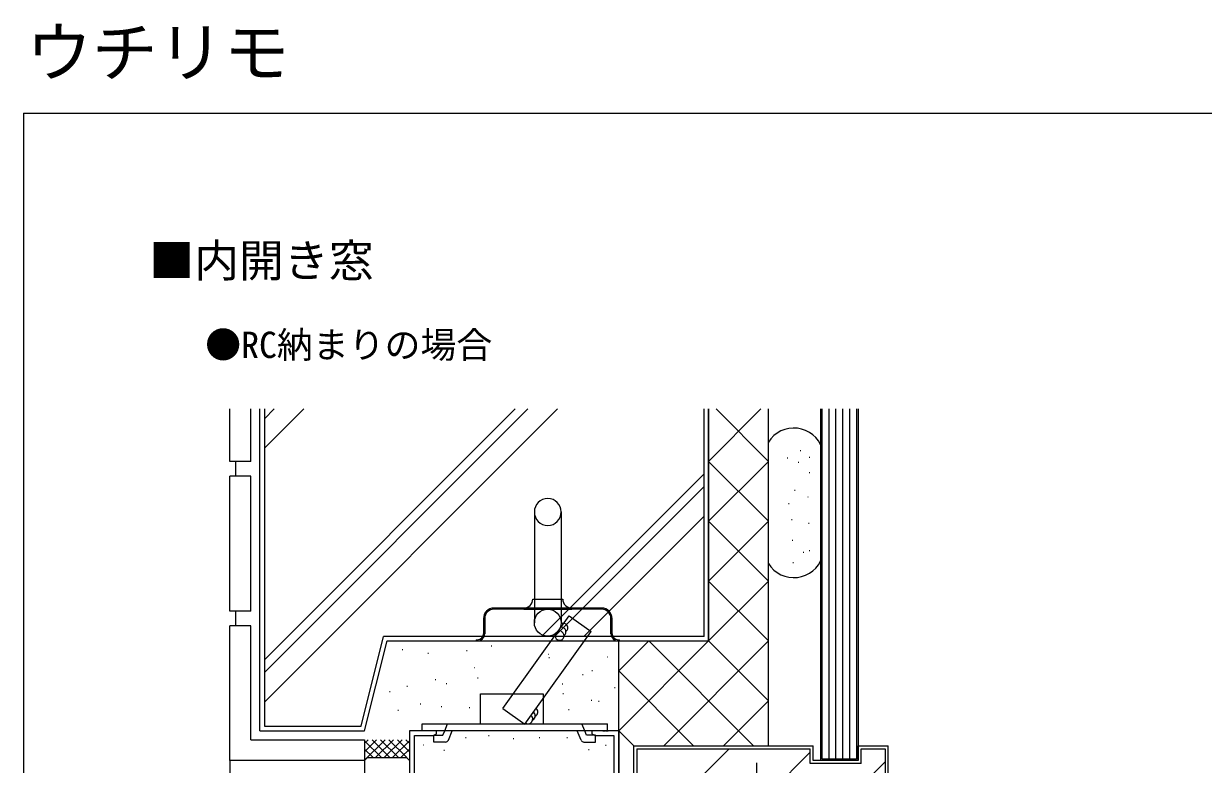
# Model space of a CAD drawing. Units: millimetres, scale not verified. Extents: x -525 to 525, y -782 to 777.
# Drawn here: x -525 to -130.6, y 529.9 to 777.5 of the extents above; entities that cross this region are included whole.
import ezdxf
from ezdxf.enums import TextEntityAlignment as Align

# ---------------------------------------------------------------- set-up
doc = ezdxf.new("R2010")
doc.units = ezdxf.units.MM
doc.header["$LTSCALE"] = 4
for name, color, linetype in [('0-1_USER1', 3, 'Continuous'), ('0-2_YKK_11', 7, 'Continuous'), ('0-3_YKK_12', 2, 'Continuous'), ('0-4_YKK_13', 4, 'Continuous'), ('0-7_YKK_ZWAK', 7, 'Continuous'), ('0-8_YSS_K', 3, 'Continuous'), ('0-9_YSS_KE', 3, 'Continuous')]:
    doc.layers.add(name, color=color, linetype=linetype)
doc.styles.add('ＭＳ ゴシック', font='')
doc.styles.get('ＭＳ ゴシック').set_extended_font_data('MS Gothic')

msp = doc.modelspace()

# ---------------------------------------------------------------- linework, layer by layer
at = {"layer": '0-2_YKK_11'}
for points in [[(-394.368, 516.12), (-394.368, 539.56), (-388.089, 539.56), (-386.998, 540.19), (-386.998, 541.19), (-395.998, 541.19), (-395.998, 511.19)], [(-325.998, 541.19), (-329.54, 541.19), (-329.723, 541.07), (-330.273, 541.07), (-330.456, 541.19), (-330.54, 541.19), (-330.723, 541.07), (-331.273, 541.07), (-331.456, 541.19), (-334.998, 541.19), (-334.998, 540.19), (-333.907, 539.56), (-327.628, 539.56), (-327.628, 512.82), (-342.647, 512.82)], [(-325.998, 511.19), (-325.998, 541.19)]]:
    msp.add_lwpolyline(points, dxfattribs=at)
at = {"layer": '0-3_YKK_12'}
for p, q in [((-395.998, 541.19), (-395.998, 509.653)), ((-325.998, 541.19), (-325.998, 386.19))]:
    msp.add_line(p, q, dxfattribs=at)
at = {"layer": '0-4_YKK_13'}
for p, q in [((-354.248, 614.291), (-354.248, 577.291)), ((-345.248, 614.291), (-345.248, 577.291)), ((-354.748, 585.191), (-344.748, 585.191)), ((-357.748, 582.191), (-367.748, 582.191)), ((-357.748, 581.791), (-367.748, 581.791)), ((-341.748, 582.191), (-357.748, 582.191)), ((-357.748, 581.791), (-341.748, 581.791)), ((-331.748, 582.191), (-341.748, 582.191)), ((-331.748, 581.791), (-341.748, 581.791)), ((-371.248, 578.691), (-371.248, 573.591)), ((-370.848, 578.691), (-370.848, 573.591)), ((-328.648, 573.591), (-328.648, 578.691)), ((-328.248, 573.591), (-328.248, 578.691)), ((-373.748, 571.591), (-373.748, 571.191)), ((-373.748, 571.591), (-373.248, 571.591)), ((-373.748, 571.191), (-373.248, 571.191)), ((-373.248, 571.191), (-326.248, 571.191)), ((-326.248, 571.591), (-325.748, 571.591)), ((-326.248, 571.191), (-325.748, 571.191)), ((-325.748, 571.191), (-325.748, 571.591)), ((-351.294, 553.49), (-351.294, 543.49)), ((-329.794, 541.19), (-391.794, 541.19)), ((-384.188, 541.19), (-383.259, 543.49)), ((-382.99, 538.015), (-381.707, 541.19)), ((-338.598, 538.015), (-339.881, 541.19)), ((-337.4, 541.19), (-338.329, 543.49)), ((-329.794, 541.19), (-329.794, 543.49)), ((-383.917, 537.39), (-387.794, 537.39)), ((-279.998, 530.468), (-279.998, 506.315))]:
    msp.add_line(p, q, dxfattribs=at)
for points in [[(-372.294, 543.49), (-372.294, 553.49), (-351.294, 553.49)], [(-391.794, 541.19), (-391.794, 543.49), (-329.794, 543.49)], [(-387.794, 537.39), (-387.794, 539.69), (-384.794, 539.69), (-384.188, 541.19)], [(-337.671, 537.39), (-333.794, 537.39), (-333.794, 539.69), (-336.794, 539.69), (-337.4, 541.19)]]:
    msp.add_lwpolyline(points, dxfattribs=at)
msp.add_circle((-349.748, 577.291), 4.5, dxfattribs=at)
for centre, radius, start, end in [((-349.748, 614.291), 4.5, 0, 180), ((-349.748, 614.291), 4.5, 180, 0), ((-357.748, 585.191), 3, 270, 0), ((-341.748, 585.191), 3, 180, 270), ((-367.748, 578.691), 3.5, 90, 180), ((-367.748, 578.691), 3.1, 90, 180), ((-331.748, 578.691), 3.5, 0, 90), ((-331.748, 578.691), 3.1, 0, 90), ((-373.248, 573.591), 2.4, 270, 0), ((-373.248, 573.591), 2, 270, 0), ((-326.248, 573.591), 2.4, 180, 270), ((-326.248, 573.591), 2, 180, 270), ((-383.917, 538.39), 1, 270.00087, 338.00572), ((-337.671, 538.39), 1, 201.99428, 269.99913)]:
    msp.add_arc(centre, radius, start, end, dxfattribs=at)
at = {"layer": '0-7_YKK_ZWAK'}
for q in [(-525, -782.5), (525, 747.5)]:
    msp.add_line((-525, 747.5), q, dxfattribs=at)
at = {"layer": '0-8_YSS_K'}
for p, q in [((-444.498, 648.701), (-444.498, 542.691)), ((-360.645, 648.701), (-444.498, 564.848)), ((-441.256, 648.701), (-444.498, 645.458)), ((-356.403, 648.701), (-444.498, 560.606)), ((-431.356, 648.701), (-444.498, 635.559)), ((-346.503, 648.701), (-444.498, 550.706)), ((-297.498, 572.691), (-297.498, 648.701)), ((-295.998, 631.191), (-278.488, 648.701)), ((-275.998, 631.191), (-293.508, 648.701)), ((-255.698, 531.69), (-255.698, 648.701)), ((-253.398, 531.69), (-253.398, 648.701)), ((-251.098, 531.69), (-251.098, 648.701)), ((-248.798, 531.69), (-248.798, 648.701)), ((-275.998, 611.191), (-295.998, 631.191)), ((-295.998, 611.191), (-275.998, 631.191)), ((-269.752, 632.395), (-269.552, 632.395)), ((-265.323, 634.856), (-265.123, 634.856)), ((-262.371, 632.641), (-262.171, 632.641)), ((-266.061, 630.919), (-265.861, 630.919)), ((-262.371, 627.474), (-262.171, 627.474)), ((-297.498, 626.995), (-351.802, 572.691)), ((-297.498, 622.753), (-347.56, 572.691)), ((-267.292, 621.568), (-267.092, 621.568)), ((-262.863, 619.354), (-262.663, 619.354)), ((-269.26, 617.139), (-269.06, 617.139)), ((-297.498, 612.853), (-337.66, 572.691)), ((-268.276, 611.726), (-268.076, 611.726)), ((-275.998, 591.191), (-295.998, 611.191)), ((-295.998, 591.191), (-275.998, 611.191)), ((-262.617, 610.495), (-262.417, 610.495)), ((-268.03, 604.836), (-267.83, 604.836)), ((-264.339, 600.899), (-264.139, 600.899)), ((-262.371, 601.391), (-262.171, 601.391)), ((-267.784, 597.454), (-267.584, 597.454)), ((-295.998, 571.191), (-275.998, 591.191)), ((-275.998, 571.191), (-295.998, 591.191)), ((-342.606, 579.607), (-335.285, 574.373)), ((-412.169, 542.691), (-404.669, 572.691)), ((-297.498, 572.691), (-404.669, 572.691)), ((-357.435, 543.39), (-335.285, 574.373)), ((-398.45, 568.346), (-398.25, 568.346)), ((-368.667, 569.554), (-368.467, 569.554)), ((-325.998, 541.19), (-325.998, 571.191)), ((-325.998, 541.192), (-295.998, 571.191)), ((-325.998, 561.192), (-315.998, 571.191)), ((-280.997, 536.19), (-315.998, 571.191)), ((-311, 536.19), (-275.998, 571.191)), ((-275.998, 551.191), (-295.998, 571.191)), ((-389.839, 567.1), (-389.639, 567.1)), ((-376.917, 567.944), (-376.717, 567.944)), ((-349.549, 566.736), (-349.349, 566.736)), ((-349.37, 565.696), (-349.17, 565.696)), ((-329.954, 565.93), (-329.754, 565.93)), ((-374.301, 562.309), (-374.101, 562.309)), ((-335.059, 561.303), (-334.859, 561.303)), ((-300.997, 536.19), (-325.998, 561.191)), ((-387.382, 558.284), (-387.182, 558.284)), ((-383.757, 556.953), (-383.557, 556.953)), ((-373.231, 558.825), (-373.031, 558.825)), ((-344.92, 556.876), (-344.72, 556.876)), ((-338.141, 559.994), (-337.941, 559.994)), ((-402.676, 554.259), (-402.476, 554.259)), ((-396.84, 556.071), (-396.64, 556.071)), ((-344.691, 553.678), (-344.491, 553.678)), ((-327.412, 555.668), (-327.212, 555.668)), ((-392.413, 550.169), (-392.213, 550.169)), ((-385.395, 549.234), (-385.195, 549.234)), ((-376.038, 549), (-375.838, 549)), ((-364.756, 548.624), (-357.435, 543.39)), ((-342.82, 548.298), (-342.62, 548.298)), ((-335.26, 551.442), (-335.06, 551.442)), ((-332.761, 551.105), (-332.561, 551.105)), ((-291, 536.19), (-275.998, 551.191)), ((-399.859, 548.021), (-399.659, 548.021)), ((-444.498, 542.691), (-412.169, 542.691)), ((-320.997, 536.19), (-325.997, 541.19)), ((-410.996, 531.336), (-404.14, 538.191)), ((-410.996, 534.164), (-406.969, 538.191)), ((-410.996, 536.992), (-409.797, 538.191)), ((-410.996, 537.848), (-405.339, 532.191)), ((-408.511, 538.191), (-402.511, 532.191)), ((-407.312, 532.191), (-401.312, 538.191)), ((-405.682, 538.191), (-399.682, 532.191)), ((-404.483, 532.191), (-398.483, 538.191)), ((-402.854, 538.191), (-396.854, 532.191)), ((-401.655, 532.191), (-395.998, 537.848)), ((-400.025, 538.191), (-395.998, 534.164)), ((-397.197, 538.191), (-395.998, 536.992)), ((-391.461, 536.452), (-391.261, 536.452)), ((-377.264, 538.936), (-377.064, 538.936)), ((-369.544, 539.646), (-369.344, 539.646)), ((-361.292, 538.582), (-361.092, 538.582)), ((-352.597, 538.936), (-352.397, 538.936)), ((-343.369, 538.936), (-343.169, 538.936)), ((-410.996, 535.02), (-408.167, 532.191)), ((-398.827, 532.191), (-395.998, 535.02)), ((-384.451, 534.677), (-384.251, 534.677)), ((-336.093, 534.944), (-335.893, 534.944)), ((-330.414, 536.363), (-330.214, 536.363)), ((-319.998, 535.19), (-261.998, 535.19)), ((-319.998, 535.19), (-319.998, 515.19)), ((-309.135, 515.19), (-289.135, 535.19)), ((-283.851, 512.19), (-261.998, 534.043)), ((-261.998, 530.19), (-261.998, 535.19)), ((-244.998, 530.19), (-244.998, 535.19)), ((-244.998, 535.19), (-236.998, 535.19)), ((-236.998, 535.19), (-236.998, 512.19)), ((-455.996, 531.191), (-455.996, 386.189)), ((-409.996, 532.191), (-410.996, 531.191)), ((-410.996, 531.191), (-410.996, 386.19)), ((-409.996, 532.191), (-396.998, 532.191)), ((-396.998, 532.191), (-395.998, 531.191)), ((-244.998, 530.19), (-261.998, 530.19)), ((-255.566, 512.19), (-236.998, 530.758))]:
    msp.add_line(p, q, dxfattribs=at)
for points in [[(-245.998, 648.701), (-245.998, 531.19), (-258.498, 531.19), (-258.498, 648.701)], [(-246.498, 648.701), (-246.498, 531.69), (-257.998, 531.69), (-257.998, 648.701)], [(-364.756, 548.624), (-352.177, 566.22), (-342.606, 579.607)]]:
    msp.add_lwpolyline(points, dxfattribs=at)
for centre, start, end in [((-344.523, 575.599), 304.43628, 118.90478), ((-345.818, 572.893), 150.1514, 70.27066), ((-345.17, 574.246), 304.43628, 92.97159), ((-354.541, 547.438), 294.43686, 54.43687), ((-356.286, 544.997), 234.43689, 54.43687), ((-355.414, 546.217), 294.43686, 54.43687)]:
    msp.add_arc(centre, 1.5, start, end, dxfattribs=at)
at = {"layer": '0-9_YSS_KE'}
for p, q in [((-455.996, 631.191), (-455.996, 648.701)), ((-448.996, 631.191), (-448.996, 648.701)), ((-445.998, 541.191), (-445.998, 648.701)), ((-295.998, 571.191), (-295.998, 648.701)), ((-295.998, 648.701), (-295.998, 571.191)), ((-275.998, 571.191), (-275.998, 648.701)), ((-275.998, 597.07), (-275.998, 637.605)), ((-257.998, 599.215), (-257.998, 635.46)), ((-448.996, 631.191), (-455.996, 631.191)), ((-453.996, 626.191), (-453.996, 631.191)), ((-455.996, 581.191), (-455.996, 626.191)), ((-448.996, 626.191), (-455.996, 626.191)), ((-448.996, 581.191), (-448.996, 626.191)), ((-448.996, 581.191), (-455.996, 581.191)), ((-453.996, 576.191), (-453.996, 581.191)), ((-448.996, 576.191), (-455.996, 576.191)), ((-455.996, 531.191), (-455.996, 576.191)), ((-448.996, 538.191), (-448.996, 576.191)), ((-410.998, 541.191), (-403.498, 571.191)), ((-403.498, 571.191), (-295.998, 571.191)), ((-275.998, 536.19), (-275.998, 571.191)), ((-445.998, 541.191), (-410.998, 541.191)), ((-448.996, 538.191), (-410.996, 538.191)), ((-410.996, 538.191), (-410.996, 531.191)), ((-320.998, 536.19), (-260.998, 536.19)), ((-320.998, 514.19), (-320.998, 536.19)), ((-260.998, 531.19), (-260.998, 536.19)), ((-245.998, 536.19), (-235.998, 536.19)), ((-245.998, 531.19), (-245.998, 536.19)), ((-235.998, 511.19), (-235.998, 536.19)), ((-410.996, 531.191), (-455.996, 531.191)), ((-245.998, 531.19), (-260.998, 531.19))]:
    msp.add_line(p, q, dxfattribs=at)
for centre, start, end in [((-267.498, 632.338), 18.19487, 148.21167), ((-267.498, 602.338), 211.78833, 341.80513)]:
    msp.add_arc(centre, 10, start, end, dxfattribs=at)

# ---------------------------------------------------------------- texts
at = {"layer": '0-1_USER1', "style": 'ＭＳ ゴシック'}
for s, height, p in [('ウチリモ', 16.13, (-524.125, 755)), ('■内開き窓', 11, (-483, 689.5)), ('●RC納まりの場合', 8.798, (-464.288, 663.094))]:
    msp.add_text(s, height=height, dxfattribs=at).set_placement(p, align=Align.BOTTOM_LEFT)

doc.saveas('drawing.dxf')
